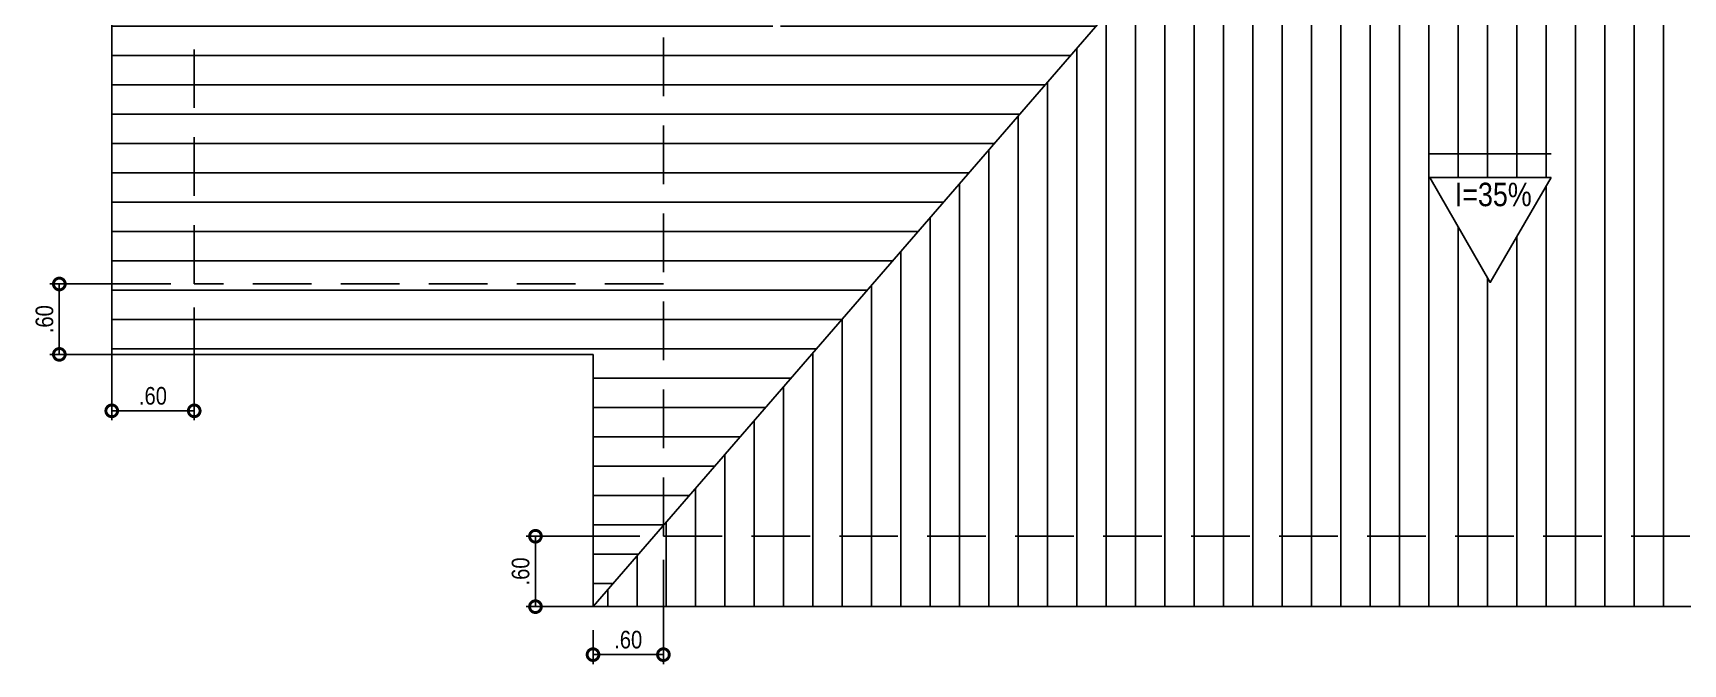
# Model space of a CAD drawing. Extents: x -109 to 1815, y -14679 to 345.
# Drawn here: x -74.07 to -60, y -51.37 to -46 of the extents above; entities that cross this region are included whole.
import ezdxf

# ---------------------------------------------------------------- set-up
doc = ezdxf.new("R2010")
doc.units = 0
doc.header["$MEASUREMENT"] = 0
doc.linetypes.add('HIDDEN', pattern=[0.375, 0.25, -0.125])
doc.layers.get('0').update_dxf_attribs({"linetype": 'CONTINUOUS'})
doc.layers.get('DEFPOINTS').update_dxf_attribs({"linetype": 'CONTINUOUS'})
for name, color, linetype in [('COBETURA', 5, 'CONTINUOUS'), ('COTA', 1, 'CONTINUOUS'), ('esquadria-int', 3, 'CONTINUOUS'), ('HATCCOBER', 1, 'CONTINUOUS'), ('PROJCASA', 3, 'HIDDEN')]:
    doc.layers.add(name, color=color, linetype=linetype)
doc.styles.add('arial n', font='')
doc.styles.add('SIMPLEX', font='techl___.ttf')
doc.styles.get('arial n').set_extended_font_data('Arial Narrow')
doc.dimstyles.new('50model', dxfattribs={"dimtxt": 0.15, "dimasz": 0.2, "dimexe": 0.08, "dimexo": 0.2, "dimgap": 0.05, "dimtad": 1, "dimzin": 4, "dimdsep": 46, "dimtxsty": 'SIMPLEX', "dimblk1": 'DOTSMALL', "dimblk2": 'DOTSMALL', "dimsah": 1, "dimcen": 0.2, "dimadec": 0, "dimazin": 0, "dimtfac": 1, "dimtmove": 2, "dimatfit": 3, "dimldrblk": 'DOTSMALL', "dimfxl": 1, "dimtvp": 1, "dimtolj": 1, "dimtzin": 0, "dimarcsym": 0})
pattern_1 = [(90, (-63.16715, -22.68858), (-0.25, 2e-17), [])]
pattern_2 = [(180, (-63.16715, -22.68858), (-3e-17, -0.25), [])]

# ---------------------------------------------------------------- blocks, each defined once
blk = doc.blocks.new('_DOTSMALL')
at = {"color": 0, "linetype": 'ByBlock', "ltscale": 0.05, "const_width": 0.5}
blk.add_lwpolyline([(-0.0625, 0, 1), (0.0625, 0, 1)], format="xyb", close=True, dxfattribs=at)
blk = doc.blocks.new('*D172')
at = {"layer": 'COTA', "color": 0, "lineweight": -2, "transparency": 16777216}
for p, q in [((-68.692, -50.485), (-68.692, -51.374)), ((-69.292, -51.085), (-69.292, -51.374)), ((-69.292, -51.294), (-68.692, -51.294))]:
    blk.add_line(p, q, dxfattribs=at)
at = {"layer": 'DEFPOINTS', "color": 0, "transparency": 16777216}
for p in [(-68.692, -50.285), (-69.292, -50.885), (-68.692, -51.294)]:
    blk.add_point(p, dxfattribs=at)
at = {"layer": 'COTA', "color": 0, "lineweight": -2, "transparency": 16777216, "xscale": 0.2, "yscale": 0.2, "zscale": 0.2, "rotation": 180}
blk.add_blockref('_DOTSMALL', (-69.292, -51.294), dxfattribs=at)
at = {"layer": 'COTA', "color": 0, "lineweight": -2, "transparency": 16777216, "xscale": 0.2, "yscale": 0.2, "zscale": 0.2}
blk.add_blockref('_DOTSMALL', (-68.692, -51.294), dxfattribs=at)
at = {"layer": 'COTA', "color": 0, "transparency": 16777216, "insert": (-68.992, -51.167), "char_height": 0.15, "attachment_point": 5, "style": 'SIMPLEX'}
blk.add_mtext('\\A1;.60', dxfattribs=at)
blk = doc.blocks.new('*D173')
at = {"layer": 'COTA', "color": 0, "lineweight": -2, "transparency": 16777216}
for p, q in [((-68.892, -50.285), (-69.863, -50.285)), ((-69.783, -50.285), (-69.783, -50.885)), ((-68.867, -50.885), (-69.863, -50.885))]:
    blk.add_line(p, q, dxfattribs=at)
at = {"layer": 'DEFPOINTS', "color": 0, "transparency": 16777216}
for p in [(-68.692, -50.285), (-69.783, -50.885), (-68.667, -50.885)]:
    blk.add_point(p, dxfattribs=at)
at = {"layer": 'COTA', "color": 0, "lineweight": -2, "transparency": 16777216, "xscale": 0.2, "yscale": 0.2, "zscale": 0.2}
for p, rotation in [((-69.783, -50.285), 90), ((-69.783, -50.885), 270)]:
    blk.add_blockref('_DOTSMALL', p, dxfattribs=dict(at, rotation=rotation))
at = {"layer": 'COTA', "color": 0, "transparency": 16777216, "insert": (-69.909, -50.585), "char_height": 0.15, "attachment_point": 5, "rotation": 90, "style": 'SIMPLEX'}
blk.add_mtext('\\A1;.60', dxfattribs=at)
blk = doc.blocks.new('*D174')
at = {"layer": 'COTA', "color": 0, "lineweight": -2, "transparency": 16777216}
for p, q in [((-72.892, -48.135), (-73.922, -48.135)), ((-73.842, -48.135), (-73.842, -48.735)), ((-72.851, -48.735), (-73.922, -48.735))]:
    blk.add_line(p, q, dxfattribs=at)
at = {"layer": 'DEFPOINTS', "color": 0, "transparency": 16777216}
for p in [(-72.692, -48.135), (-73.842, -48.735), (-72.651, -48.735)]:
    blk.add_point(p, dxfattribs=at)
at = {"layer": 'COTA', "color": 0, "lineweight": -2, "transparency": 16777216, "xscale": 0.2, "yscale": 0.2, "zscale": 0.2}
for p, rotation in [((-73.842, -48.135), 90), ((-73.842, -48.735), 270)]:
    blk.add_blockref('_DOTSMALL', p, dxfattribs=dict(at, rotation=rotation))
at = {"layer": 'COTA', "color": 0, "transparency": 16777216, "insert": (-73.968, -48.435), "char_height": 0.15, "attachment_point": 5, "rotation": 90, "style": 'SIMPLEX'}
blk.add_mtext('\\A1;.60', dxfattribs=at)
blk = doc.blocks.new('*D175')
at = {"layer": 'COTA', "color": 0, "lineweight": -2, "transparency": 16777216}
for p, q in [((-73.395, -48.335), (-73.395, -49.296)), ((-72.692, -48.335), (-72.692, -49.296)), ((-72.692, -49.216), (-73.395, -49.216))]:
    blk.add_line(p, q, dxfattribs=at)
at = {"layer": 'DEFPOINTS', "color": 0, "transparency": 16777216}
for p in [(-73.395, -48.135), (-72.692, -48.135), (-73.395, -49.216)]:
    blk.add_point(p, dxfattribs=at)
at = {"layer": 'COTA', "color": 0, "lineweight": -2, "transparency": 16777216, "xscale": 0.2, "yscale": 0.2, "zscale": 0.2, "rotation": 180}
blk.add_blockref('_DOTSMALL', (-73.395, -49.216), dxfattribs=at)
at = {"layer": 'COTA', "color": 0, "lineweight": -2, "transparency": 16777216, "xscale": 0.2, "yscale": 0.2, "zscale": 0.2}
blk.add_blockref('_DOTSMALL', (-72.692, -49.216), dxfattribs=at)
at = {"layer": 'COTA', "color": 0, "transparency": 16777216, "insert": (-73.044, -49.089), "char_height": 0.15, "attachment_point": 5, "style": 'SIMPLEX'}
blk.add_mtext('\\A1;.60', dxfattribs=at)

msp = doc.modelspace()

# ---------------------------------------------------------------- hatches: boundary and pattern name
at = {"layer": 'HATCCOBER'}
h = msp.add_hatch(dxfattribs=at)
h.set_pattern_fill('U', color=256, scale=0.25, angle=180, style=0, pattern_type=0)
h.set_pattern_definition(pattern_2)
h.paths.add_polyline_path([(-72.692, -37.194), (-72.692, -48.135), (-69.269, -48.135), (-68.983, -40.668)])
h.paths.add_polyline_path([(-68.692, -40.941), (-68.692, -50.192), (-64.267, -45.085)])
h.paths.add_polyline_path([(-67.693, -45.977), (-68.589, -45.46), (-67.693, -44.943)], flags=16)
h.paths.add_polyline_path([(-69.269, -48.135), (-69.292, -48.735), (-69.292, -50.885), (-68.692, -50.192), (-68.692, -48.135)])
h.paths.add_polyline_path([(-72.692, -48.135), (-72.692, -37.194), (-73.395, -36.535), (-73.395, -48.735), (-69.292, -48.735), (-69.269, -48.135)])
h = msp.add_hatch(dxfattribs=at)
h.set_pattern_fill('U', color=256, scale=0.25, angle=180, style=0, pattern_type=0)
h.set_pattern_definition(pattern_2)
h.paths.add_polyline_path([(-68.692, -40.941), (-72.692, -37.194), (-72.692, -48.135), (-68.692, -48.135)])
h = msp.add_hatch(dxfattribs=at)
h.set_pattern_fill('U', color=256, scale=0.25, angle=90, style=0, pattern_type=0)
h.set_pattern_definition(pattern_1)
h.paths.add_polyline_path([(-54.592, -50.285), (-54.592, -50.195), (-59.034, -45.085), (-64.267, -45.085), (-68.692, -50.192), (-68.692, -50.285)])
h.paths.add_polyline_path([(-61.642, -48.122), (-62.159, -47.226), (-61.124, -47.226)], flags=16)
h = msp.add_hatch(dxfattribs=at)
h.set_pattern_fill('U', color=256, scale=0.25, angle=90, style=0, pattern_type=0)
h.set_pattern_definition(pattern_1)
h.paths.add_polyline_path([(-53.992, -50.885), (-54.592, -50.195), (-54.592, -50.285), (-68.692, -50.285), (-68.692, -50.192), (-69.292, -50.885)])

# ---------------------------------------------------------------- linework, layer by layer
at = {"layer": 'COBETURA'}
for p, q in [((-73.395, -36.535), (-73.395, -48.735)), ((-73.395, -36.535), (-73.395, -48.735)), ((-64.267, -45.085), (-69.292, -50.885)), ((-69.292, -48.735), (-73.395, -48.735)), ((-69.292, -48.735), (-73.395, -48.735)), ((-69.292, -50.885), (-69.292, -48.735)), ((-69.292, -50.885), (-69.292, -48.735)), ((-69.292, -50.885), (-53.992, -50.885)), ((-69.292, -50.885), (-53.992, -50.885))]:
    msp.add_line(p, q, dxfattribs=at)
msp.add_lwpolyline([(-61.124, -47.026), (-62.159, -47.026)], dxfattribs=at)
msp.add_lwpolyline([(-61.124, -47.226), (-62.159, -47.226), (-61.642, -48.122)], close=True, dxfattribs=at)
at = {"layer": 'PROJCASA', "ltscale": 2}
for p, q in [((-72.692, -37.135), (-72.692, -48.135)), ((-68.692, -50.285), (-68.692, -40.635)), ((-68.692, -48.135), (-72.692, -48.135)), ((-68.692, -50.285), (-54.592, -50.285))]:
    msp.add_line(p, q, dxfattribs=at)

# ---------------------------------------------------------------- texts
at = {"layer": 'esquadria-int', "style": 'arial n'}
msp.add_text('I=35%', height=0.2, dxfattribs=at).set_placement((-61.945, -47.472))

# ---------------------------------------------------------------- dimensions: what is measured, and where the dimension line sits
at = {"layer": 'COTA'}
for base, p1, p2, picture, middle in [((-73.842, -48.735), (-72.692, -48.135), (-72.651, -48.735), '*D174', (-73.968, -48.435)), ((-69.783, -50.885), (-68.692, -50.285), (-68.667, -50.885), '*D173', (-69.909, -50.585))]:
    dim = msp.add_linear_dim(base=base, p1=p1, p2=p2, angle=90, dimstyle='50model', dxfattribs=at)
    dim.commit()
    dim.dimension.update_dxf_attribs({"geometry": picture, "text_midpoint": middle})
dim = msp.add_linear_dim(base=(-73.395, -49.216), p1=(-72.692, -48.135), p2=(-73.395, -48.135), text='.60', dimstyle='50model', dxfattribs=at)
dim.commit()
dim.dimension.update_dxf_attribs({"geometry": '*D175', "text_midpoint": (-73.044, -49.089)})
dim = msp.add_linear_dim(base=(-68.692, -51.294), p1=(-69.292, -50.885), p2=(-68.692, -50.285), dimstyle='50model', dxfattribs=at)
dim.commit()
dim.dimension.update_dxf_attribs({"geometry": '*D172', "text_midpoint": (-68.992, -51.167)})

doc.saveas('drawing.dxf')
